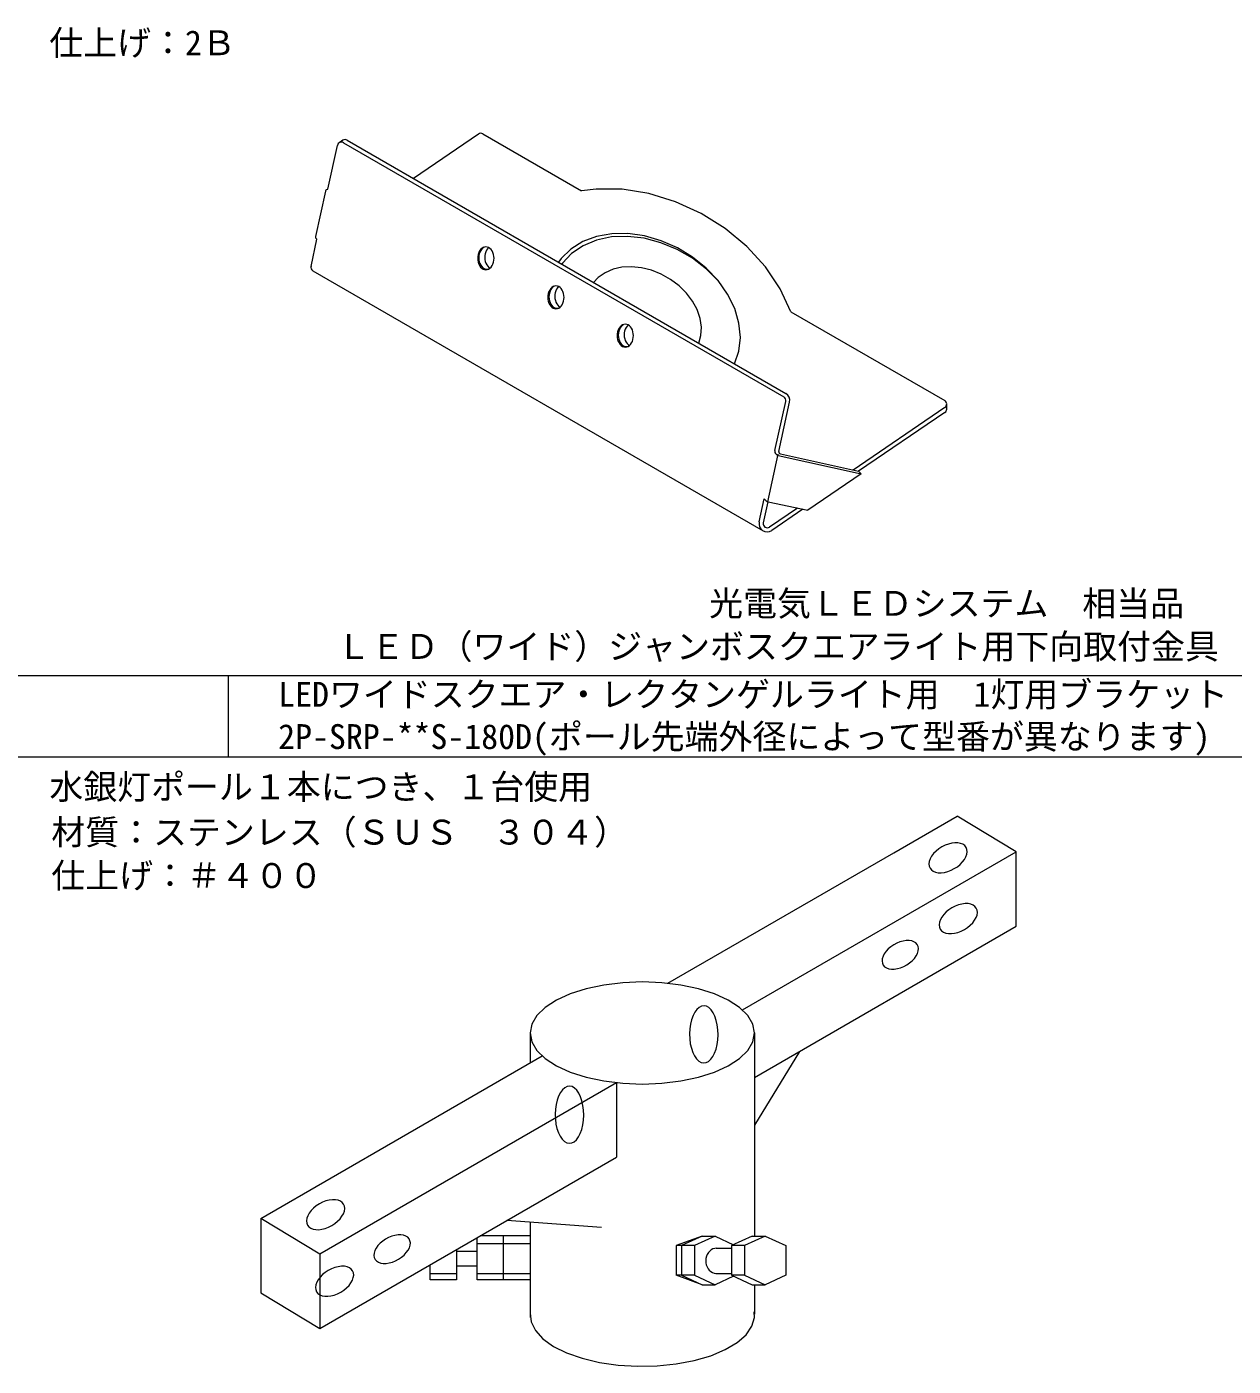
# Model space of a CAD drawing. Units: millimetres, scale not verified. Extents: x -589 to -26, y -1233 to 384.
# Drawn here: x -484 to -395.1, y -318.4 to -219.7 of the extents above; entities that cross this region are included whole.
import ezdxf
from ezdxf.enums import TextEntityAlignment as Align

# ---------------------------------------------------------------- set-up
doc = ezdxf.new("R2010")
doc.units = ezdxf.units.MM
doc.header["$LTSCALE"] = 3
doc.linetypes.add('DASHED1', pattern=[1.8, 1.2, -0.6])
for name, color, linetype, lineweight in [('0-0_建築図', 7, 'Continuous', 9), ('0-1', 7, 'Continuous', 18), ('0-2', 7, 'Continuous', 18)]:
    doc.layers.add(name, color=color, linetype=linetype, lineweight=lineweight)
doc.styles.add('ＭＳ ゴシック', font='')
doc.styles.get('ＭＳ ゴシック').set_extended_font_data('MS Gothic')

msp = doc.modelspace()

# ---------------------------------------------------------------- linework, layer by layer
at = {"layer": '0-0_建築図', "lineweight": 18}
for p, q in [((-573.989, -267.52), (-34.489, -267.52)), ((-469.156, -267.52), (-469.156, -273.52)), ((-34.489, -273.52), (-573.989, -273.52))]:
    msp.add_line(p, q, dxfattribs=at)
at = {"layer": '0-2'}
for p, q in [((-450.71, -227.626), (-455.508, -230.895)), ((-450.391, -227.614), (-443.121, -231.811)), ((-460.708, -228.089), (-460.983, -228.276)), ((-460.665, -228.264), (-428.222, -246.995)), ((-460.389, -228.077), (-428.072, -246.735)), ((-461.999, -231.828), (-462.734, -235.178)), ((-463.061, -237.374), (-462.621, -235.364)), ((-462.663, -235.34), (-462.621, -235.364)), ((-462.918, -237.698), (-429.743, -256.852)), ((-427.692, -240.719), (-416.36, -247.262)), ((-428.872, -250.934), (-428.079, -247.319)), ((-428.582, -251.014), (-427.786, -247.383)), ((-416.21, -247.885), (-416.21, -247.522)), ((-416.341, -247.77), (-423.11, -252.382)), ((-416.341, -248.133), (-422.711, -252.473)), ((-428.789, -251.212), (-428.767, -251.233)), ((-428.622, -251.312), (-422.523, -252.666)), ((-428.468, -251.193), (-422.715, -252.47)), ((-422.715, -252.47), (-422.519, -252.664)), ((-422.519, -252.664), (-426.447, -255.34)), ((-430.027, -256.205), (-429.655, -254.501)), ((-429.514, -254.64), (-429.655, -254.501)), ((-429.393, -254.714), (-429.734, -256.269)), ((-429.366, -254.72), (-426.447, -255.34)), ((-427.217, -255.18), (-429.272, -256.581)), ((-426.816, -255.27), (-429.103, -256.829)), ((-420.115, -280.579), (-415.442, -277.881)), ((-411.091, -280.496), (-415.442, -277.881)), ((-436.755, -290.186), (-420.115, -280.579)), ((-431.267, -292.145), (-411.091, -280.496)), ((-411.091, -285.986), (-411.091, -280.496)), ((-430.372, -297.118), (-411.091, -285.986)), ((-446.914, -293.846), (-446.914, -296.051)), ((-430.372, -293.846), (-430.372, -308.818)), ((-466.757, -307.508), (-446.027, -295.539)), ((-427.058, -295.204), (-430.372, -300.645)), ((-462.406, -315.612), (-440.55, -302.994)), ((-466.767, -307.501), (-462.406, -310.123)), ((-441.652, -308.18), (-448.632, -307.66)), ((-446.914, -307.788), (-446.914, -314.806)), ((-446.914, -308.79), (-450.589, -308.79)), ((-448.866, -312.03), (-448.866, -308.79)), ((-434.228, -308.818), (-436.16, -309.515)), ((-434.228, -308.818), (-433.281, -308.818)), ((-433.281, -308.818), (-431.914, -309.443)), ((-429.601, -308.818), (-431.126, -309.515)), ((-452.329, -309.795), (-452.329, -312.03)), ((-450.819, -312.03), (-450.819, -308.923)), ((-448.866, -309.38), (-450.819, -309.38)), ((-446.914, -309.38), (-448.866, -309.38)), ((-435.753, -309.515), (-436.16, -309.515)), ((-436.16, -309.515), (-436.16, -311.699)), ((-434.806, -309.515), (-435.753, -309.515)), ((-433.198, -309.711), (-432.073, -309.711)), ((-431.126, -309.515), (-432.073, -309.515)), ((-431.126, -309.515), (-431.126, -311.699)), ((-462.406, -310.123), (-462.406, -315.612)), ((-450.819, -309.947), (-452.329, -309.947)), ((-454.282, -312.03), (-454.282, -310.922)), ((-452.329, -311.58), (-454.282, -311.58)), ((-450.819, -311.013), (-452.329, -311.013)), ((-448.866, -311.58), (-450.819, -311.58)), ((-446.914, -311.58), (-448.866, -311.58)), ((-434.228, -312.41), (-436.16, -311.699)), ((-435.753, -311.699), (-436.16, -311.699)), ((-434.806, -311.699), (-435.753, -311.699)), ((-431.914, -311.773), (-433.281, -312.41)), ((-433.182, -311.564), (-432.073, -311.564)), ((-432.073, -311.699), (-430.548, -312.41)), ((-431.126, -311.699), (-432.073, -311.699)), ((-431.126, -311.699), (-429.601, -312.41)), ((-428.076, -311.699), (-429.601, -312.41)), ((-452.329, -312.03), (-454.282, -312.03)), ((-448.866, -312.03), (-450.819, -312.03)), ((-446.914, -312.03), (-448.866, -312.03)), ((-434.228, -312.41), (-433.281, -312.41)), ((-430.548, -312.41), (-429.601, -312.41)), ((-430.372, -312.41), (-430.372, -314.556))]:
    msp.add_line(p, q, dxfattribs=at)
at = {"layer": '0-2', "linetype": 'DASHED1'}
msp.add_line((-429.393, -254.714), (-428.584, -251.023), dxfattribs=at)
at = {"layer": '0-2'}
for points in [[(-461.915, -231.724), (-461.813, -231.677), (-461.108, -228.46)], [(-427.692, -240.719), (-428.484, -239.028), (-429.578, -237.412), (-430.941, -235.919), (-432.531, -234.596), (-434.3, -233.482), (-436.194, -232.611), (-438.156, -232.01), (-440.126, -231.697), (-442.044, -231.682), (-443.121, -231.811)], [(-431.848, -244.555), (-431.526, -243.62), (-431.416, -242.609), (-431.521, -241.552), (-431.837, -240.48), (-432.356, -239.427), (-433.061, -238.425), (-433.932, -237.503), (-434.941, -236.691), (-436.058, -236.012), (-437.249, -235.487), (-438.478, -235.133), (-439.707, -234.96), (-440.9, -234.973), (-442.019, -235.172), (-443.031, -235.55), (-443.906, -236.097), (-444.615, -236.796), (-444.817, -237.067)], [(-433.019, -238.476), (-433.916, -237.572), (-434.946, -236.781), (-436.078, -236.127), (-437.278, -235.631), (-438.51, -235.307), (-439.735, -235.166), (-440.918, -235.211), (-442.021, -235.441), (-443.011, -235.85), (-443.859, -236.424), (-444.539, -237.147), (-444.58, -237.204)], [(-450.298, -235.96), (-450.393, -236.022), (-450.478, -236.106), (-450.553, -236.209), (-450.613, -236.329), (-450.657, -236.462), (-450.684, -236.603), (-450.693, -236.749), (-450.684, -236.895), (-450.657, -237.036), (-450.613, -237.169), (-450.553, -237.289), (-450.479, -237.393), (-450.394, -237.477), (-450.299, -237.539), (-450.198, -237.577), (-450.094, -237.59), (-449.99, -237.577), (-449.969, -237.572)], [(-449.964, -235.995), (-450.049, -236.081), (-450.122, -236.186), (-450.18, -236.307), (-450.223, -236.44), (-450.249, -236.582), (-450.257, -236.728), (-450.247, -236.874), (-450.218, -237.015), (-450.173, -237.147), (-450.112, -237.266), (-450.037, -237.368), (-449.951, -237.45), (-449.867, -237.504)], [(-434.483, -243.034), (-434.321, -242.46), (-434.287, -241.845), (-434.382, -241.206), (-434.603, -240.564), (-434.943, -239.938), (-435.392, -239.347), (-435.937, -238.809), (-436.561, -238.341), (-437.244, -237.955), (-437.966, -237.665), (-438.706, -237.48), (-439.44, -237.403), (-440.146, -237.439), (-440.804, -237.586), (-441.392, -237.839), (-441.893, -238.191), (-442.237, -238.557)], [(-445.133, -238.835), (-445.228, -238.897), (-445.314, -238.981), (-445.388, -239.085), (-445.448, -239.204), (-445.492, -239.337), (-445.519, -239.478), (-445.528, -239.624), (-445.519, -239.77), (-445.492, -239.912), (-445.448, -240.044), (-445.388, -240.164), (-445.315, -240.268), (-445.229, -240.352), (-445.134, -240.414), (-445.033, -240.452), (-444.929, -240.465), (-444.825, -240.452), (-444.804, -240.447)], [(-444.799, -238.871), (-444.884, -238.956), (-444.957, -239.061), (-445.016, -239.182), (-445.059, -239.315), (-445.084, -239.457), (-445.092, -239.603), (-445.082, -239.749), (-445.054, -239.89), (-445.008, -240.022), (-444.947, -240.141), (-444.872, -240.243), (-444.786, -240.325), (-444.703, -240.379)], [(-440.022, -241.657), (-440.116, -241.719), (-440.202, -241.803), (-440.276, -241.907), (-440.336, -242.026), (-440.381, -242.159), (-440.408, -242.3), (-440.417, -242.446), (-440.408, -242.592), (-440.381, -242.734), (-440.337, -242.866), (-440.277, -242.986), (-440.203, -243.09), (-440.117, -243.174), (-440.023, -243.236), (-439.922, -243.274), (-439.817, -243.287), (-439.713, -243.274), (-439.693, -243.269)], [(-439.687, -241.693), (-439.772, -241.778), (-439.845, -241.883), (-439.904, -242.004), (-439.947, -242.137), (-439.973, -242.279), (-439.981, -242.425), (-439.97, -242.571), (-439.942, -242.712), (-439.897, -242.844), (-439.836, -242.963), (-439.761, -243.065), (-439.674, -243.147), (-439.591, -243.201)], [(-422.714, -252.47), (-422.71, -252.471), (-422.708, -252.471)], [(-462.406, -310.123), (-440.55, -297.504), (-440.55, -302.994)], [(-466.767, -307.501), (-466.767, -312.991), (-462.406, -315.612)], [(-434.228, -308.818), (-435.753, -309.515), (-435.753, -311.699), (-434.228, -312.41)], [(-433.281, -308.818), (-434.806, -309.515), (-434.806, -311.699), (-433.281, -312.41)], [(-430.548, -308.818), (-432.073, -309.515), (-432.073, -311.699)], [(-430.548, -308.818), (-429.601, -308.818), (-428.076, -309.515), (-428.076, -311.699)], [(-433.176, -309.711), (-433.31, -309.721), (-433.441, -309.759), (-433.565, -309.823), (-433.677, -309.913), (-433.774, -310.024), (-433.854, -310.154), (-433.914, -310.299), (-433.953, -310.453), (-433.968, -310.614), (-433.959, -310.775), (-433.928, -310.932), (-433.874, -311.08), (-433.8, -311.215), (-433.707, -311.332), (-433.599, -311.428), (-433.478, -311.5), (-433.349, -311.546), (-433.215, -311.564), (-433.182, -311.564)], [(-446.906, -314.48), (-446.842, -315.135), (-446.528, -315.775), (-445.974, -316.38), (-445.198, -316.932), (-444.222, -317.414), (-443.077, -317.813), (-441.798, -318.115), (-440.422, -318.311), (-438.992, -318.395), (-437.552, -318.366), (-436.145, -318.223), (-434.814, -317.972), (-433.599, -317.619), (-432.537, -317.175), (-431.661, -316.655), (-430.997, -316.073), (-430.566, -315.448), (-430.379, -314.798), (-430.39, -314.392)]]:
    msp.add_lwpolyline(points, dxfattribs=at)
for points in [[(-449.574, -236.782), (-449.583, -236.636), (-449.61, -236.495), (-449.654, -236.362), (-449.714, -236.242), (-449.788, -236.139), (-449.874, -236.055), (-449.969, -235.993), (-450.07, -235.955), (-450.174, -235.942), (-450.278, -235.955), (-450.379, -235.993), (-450.474, -236.055), (-450.56, -236.139), (-450.634, -236.242), (-450.694, -236.362), (-450.738, -236.495), (-450.765, -236.636), (-450.774, -236.782), (-450.765, -236.928), (-450.738, -237.069), (-450.694, -237.202), (-450.634, -237.322), (-450.56, -237.426), (-450.474, -237.51), (-450.379, -237.571), (-450.278, -237.609), (-450.174, -237.622), (-450.07, -237.609), (-449.969, -237.571), (-449.874, -237.51), (-449.788, -237.426), (-449.714, -237.322), (-449.654, -237.202), (-449.61, -237.069), (-449.583, -236.928)], [(-444.409, -239.657), (-444.418, -239.511), (-444.445, -239.37), (-444.49, -239.237), (-444.55, -239.117), (-444.624, -239.014), (-444.709, -238.93), (-444.804, -238.868), (-444.905, -238.83), (-445.009, -238.817), (-445.113, -238.83), (-445.214, -238.868), (-445.309, -238.93), (-445.395, -239.014), (-445.469, -239.117), (-445.529, -239.237), (-445.573, -239.37), (-445.6, -239.511), (-445.609, -239.657), (-445.6, -239.803), (-445.573, -239.945), (-445.529, -240.077), (-445.469, -240.197), (-445.395, -240.301), (-445.309, -240.385), (-445.214, -240.447), (-445.113, -240.485), (-445.009, -240.497), (-444.905, -240.485), (-444.804, -240.447), (-444.709, -240.385), (-444.624, -240.301), (-444.55, -240.197), (-444.49, -240.077), (-444.445, -239.945), (-444.418, -239.803)], [(-439.298, -242.479), (-439.307, -242.333), (-439.334, -242.192), (-439.378, -242.059), (-439.438, -241.939), (-439.512, -241.836), (-439.598, -241.752), (-439.692, -241.69), (-439.794, -241.652), (-439.898, -241.639), (-440.002, -241.652), (-440.103, -241.69), (-440.198, -241.752), (-440.283, -241.836), (-440.357, -241.939), (-440.417, -242.059), (-440.462, -242.192), (-440.489, -242.333), (-440.498, -242.479), (-440.489, -242.625), (-440.462, -242.767), (-440.417, -242.899), (-440.357, -243.019), (-440.283, -243.123), (-440.198, -243.207), (-440.103, -243.269), (-440.002, -243.307), (-439.898, -243.319), (-439.794, -243.307), (-439.692, -243.269), (-439.598, -243.207), (-439.512, -243.123), (-439.438, -243.019), (-439.378, -242.899), (-439.334, -242.767), (-439.307, -242.625)], [(-414.781, -280.175), (-414.881, -280.048), (-415.019, -279.948), (-415.19, -279.878), (-415.389, -279.841), (-415.61, -279.837), (-415.846, -279.867), (-416.09, -279.93), (-416.335, -280.023), (-416.573, -280.144), (-416.797, -280.29), (-417, -280.455), (-417.177, -280.636), (-417.321, -280.825), (-417.428, -281.018), (-417.495, -281.209), (-417.52, -281.392), (-417.503, -281.561), (-417.443, -281.711), (-417.343, -281.838), (-417.205, -281.938), (-417.034, -282.008), (-416.835, -282.045), (-416.614, -282.049), (-416.378, -282.019), (-416.134, -281.956), (-415.889, -281.863), (-415.651, -281.741), (-415.427, -281.596), (-415.224, -281.431), (-415.047, -281.25), (-414.903, -281.061), (-414.796, -280.868), (-414.729, -280.677), (-414.704, -280.494), (-414.721, -280.325)], [(-446.914, -293.846), (-446.788, -294.499), (-446.415, -295.132), (-445.806, -295.726), (-444.979, -296.263), (-443.959, -296.726), (-442.778, -297.102), (-441.472, -297.379), (-440.079, -297.548), (-438.643, -297.606), (-437.207, -297.548), (-435.814, -297.379), (-434.507, -297.102), (-433.326, -296.726), (-432.307, -296.263), (-431.48, -295.726), (-430.871, -295.132), (-430.498, -294.499), (-430.372, -293.846), (-430.498, -293.193), (-430.871, -292.56), (-431.48, -291.966), (-432.307, -291.43), (-433.326, -290.966), (-434.507, -290.59), (-435.814, -290.313), (-437.207, -290.144), (-438.643, -290.087), (-440.079, -290.144), (-441.472, -290.313), (-442.778, -290.59), (-443.959, -290.966), (-444.979, -291.43), (-445.806, -291.966), (-446.415, -292.56), (-446.788, -293.193)], [(-460.655, -306.466), (-460.755, -306.339), (-460.892, -306.239), (-461.063, -306.17), (-461.262, -306.132), (-461.483, -306.129), (-461.719, -306.158), (-461.963, -306.221), (-462.208, -306.314), (-462.446, -306.436), (-462.671, -306.581), (-462.874, -306.747), (-463.05, -306.927), (-463.194, -307.116), (-463.301, -307.31), (-463.368, -307.5), (-463.394, -307.683), (-463.376, -307.852), (-463.316, -308.003), (-463.216, -308.13), (-463.078, -308.229), (-462.907, -308.299), (-462.709, -308.336), (-462.488, -308.34), (-462.252, -308.31), (-462.007, -308.247), (-461.762, -308.154), (-461.524, -308.033), (-461.3, -307.887), (-461.097, -307.722), (-460.921, -307.542), (-460.777, -307.352), (-460.67, -307.159), (-460.602, -306.968), (-460.577, -306.785), (-460.595, -306.616)]]:
    msp.add_lwpolyline(points, close=True, dxfattribs=at)
at = {"layer": '0-2', "linetype": 'DASHED1'}
for points in [[(-414.032, -284.655), (-414.132, -284.528), (-414.27, -284.428), (-414.44, -284.358), (-414.639, -284.321), (-414.86, -284.317), (-415.096, -284.347), (-415.341, -284.41), (-415.585, -284.503), (-415.824, -284.624), (-416.048, -284.77), (-416.251, -284.935), (-416.427, -285.116), (-416.571, -285.305), (-416.678, -285.498), (-416.746, -285.689), (-416.771, -285.872), (-416.753, -286.041), (-416.693, -286.191), (-416.593, -286.318), (-416.455, -286.418), (-416.285, -286.488), (-416.086, -286.525), (-415.865, -286.529), (-415.629, -286.499), (-415.384, -286.436), (-415.14, -286.343), (-414.901, -286.221), (-414.677, -286.076), (-414.474, -285.91), (-414.298, -285.73), (-414.154, -285.541), (-414.047, -285.348), (-413.979, -285.157), (-413.954, -284.974), (-413.972, -284.805)], [(-419.201, -287.04), (-419.428, -287.075), (-419.661, -287.14), (-419.893, -287.234), (-420.118, -287.354), (-420.328, -287.497), (-420.518, -287.657), (-420.68, -287.831), (-420.811, -288.013), (-420.906, -288.197), (-420.963, -288.377), (-420.979, -288.549), (-420.954, -288.707), (-420.89, -288.847), (-420.788, -288.963), (-420.65, -289.053), (-420.482, -289.113), (-420.288, -289.143), (-420.075, -289.14), (-419.848, -289.106), (-419.615, -289.041), (-419.382, -288.947), (-419.157, -288.826), (-418.947, -288.684), (-418.758, -288.523), (-418.595, -288.35), (-418.465, -288.168), (-418.37, -287.984), (-418.313, -287.803), (-418.297, -287.631), (-418.321, -287.473), (-418.385, -287.334), (-418.488, -287.218), (-418.625, -287.128), (-418.793, -287.067), (-418.987, -287.038)], [(-433.295, -292.62), (-433.422, -292.357), (-433.571, -292.142), (-433.736, -291.981), (-433.912, -291.881), (-434.095, -291.843), (-434.278, -291.869), (-434.456, -291.959), (-434.623, -292.109), (-434.775, -292.314), (-434.907, -292.569), (-435.014, -292.867), (-435.094, -293.197), (-435.145, -293.549), (-435.164, -293.914), (-435.15, -294.28), (-435.106, -294.636), (-435.031, -294.971), (-434.928, -295.275), (-434.8, -295.538), (-434.652, -295.754), (-434.487, -295.914), (-434.31, -296.014), (-434.128, -296.052), (-433.945, -296.026), (-433.767, -295.937), (-433.6, -295.787), (-433.448, -295.581), (-433.316, -295.326), (-433.208, -295.029), (-433.128, -294.699), (-433.078, -294.346), (-433.059, -293.981), (-433.072, -293.615), (-433.117, -293.259), (-433.192, -292.924)], [(-443.198, -298.542), (-443.325, -298.278), (-443.474, -298.063), (-443.639, -297.903), (-443.815, -297.802), (-443.998, -297.765), (-444.181, -297.791), (-444.359, -297.88), (-444.526, -298.03), (-444.678, -298.236), (-444.81, -298.491), (-444.917, -298.788), (-444.998, -299.118), (-445.048, -299.471), (-445.067, -299.836), (-445.054, -300.202), (-445.009, -300.558), (-444.934, -300.893), (-444.831, -301.196), (-444.704, -301.46), (-444.555, -301.675), (-444.39, -301.835), (-444.214, -301.936), (-444.031, -301.974), (-443.848, -301.947), (-443.67, -301.858), (-443.503, -301.708), (-443.351, -301.503), (-443.219, -301.247), (-443.112, -300.95), (-443.031, -300.62), (-442.981, -300.267), (-442.962, -299.902), (-442.975, -299.536), (-443.02, -299.181), (-443.095, -298.846)], [(-456.646, -308.72), (-456.872, -308.754), (-457.106, -308.819), (-457.338, -308.913), (-457.563, -309.034), (-457.773, -309.176), (-457.962, -309.337), (-458.125, -309.51), (-458.256, -309.692), (-458.351, -309.876), (-458.407, -310.057), (-458.424, -310.229), (-458.399, -310.387), (-458.335, -310.526), (-458.232, -310.642), (-458.095, -310.732), (-457.927, -310.793), (-457.733, -310.822), (-457.519, -310.82), (-457.293, -310.785), (-457.059, -310.72), (-456.827, -310.626), (-456.602, -310.506), (-456.392, -310.363), (-456.203, -310.203), (-456.04, -310.029), (-455.909, -309.847), (-455.814, -309.663), (-455.758, -309.483), (-455.741, -309.311), (-455.766, -309.153), (-455.83, -309.013), (-455.933, -308.897), (-456.07, -308.807), (-456.238, -308.747), (-456.432, -308.717)], [(-459.995, -311.37), (-460.095, -311.243), (-460.233, -311.143), (-460.404, -311.073), (-460.602, -311.036), (-460.823, -311.032), (-461.059, -311.062), (-461.304, -311.125), (-461.548, -311.218), (-461.787, -311.34), (-462.011, -311.485), (-462.214, -311.65), (-462.39, -311.831), (-462.534, -312.02), (-462.641, -312.213), (-462.709, -312.404), (-462.734, -312.587), (-462.716, -312.756), (-462.656, -312.906), (-462.556, -313.033), (-462.418, -313.133), (-462.248, -313.203), (-462.049, -313.24), (-461.828, -313.244), (-461.592, -313.214), (-461.348, -313.151), (-461.103, -313.058), (-460.865, -312.937), (-460.64, -312.791), (-460.437, -312.626), (-460.261, -312.445), (-460.117, -312.256), (-460.01, -312.063), (-459.942, -311.872), (-459.917, -311.689), (-459.935, -311.52)]]:
    msp.add_lwpolyline(points, close=True, dxfattribs=at)
at = {"layer": '0-2'}
for centre, radius, start, end in [((-450.541, -227.874), 0.3, 60, 124.27124), ((-460.815, -228.524), 0.3, 60, 167.63732), ((-460.539, -228.337), 0.3, 60, 124.27124), ((-461.853, -231.86), 0.15, 114.41463, 167.63732), ((-462.587, -235.21), 0.15, 167.63732, 239.8638), ((-462.768, -237.438), 0.3, 167.63732, 240), ((-428.372, -247.255), 0.3, 347.63732, 60), ((-428.372, -247.255), 0.6, 347.63732, 60), ((-416.51, -247.522), 0.3, 304.27124, 60), ((-416.51, -247.885), 0.3, 304.27124, 0), ((-428.579, -250.998), 0.3, 167.63732, 225.39109), ((-428.557, -251.02), 0.3, 225.39109, 257.48567), ((-428.436, -251.046), 0.15, 167.63732, 257.48567), ((-429.304, -254.426), 0.3, 225.39109, 258.00917), ((-429.441, -256.333), 0.6, 167.63732, 304.27124), ((-429.441, -256.333), 0.3, 167.63732, 304.27124)]:
    msp.add_arc(centre, radius, start, end, dxfattribs=at)

# ---------------------------------------------------------------- texts
at = {"layer": '0-1', "style": 'ＭＳ ゴシック'}
for s, p in [('仕上げ：2Ｂ', (-482.354, -222.371)), ('光電気ＬＥＤシステム\u3000相当品\u3000', (-433.72, -263.668)), ('ＬＥＤ（ワイド）ジャンボスクエアライト用下向取付金具', (-461.158, -266.841)), ('LEDワイドスクエア・レクタンゲルライト用\u30001灯用ブラケット', (-465.481, -270.366)), ('2P-SRP-**S-180D(ポール先端外径によって型番が異なります)', (-465.481, -273.48)), ('水銀灯ポール１本につき、１台使用', (-482.347, -277.179)), ('材質：ステンレス（ＳＵＳ\u3000３０４）', (-482.202, -280.52)), ('仕上げ：＃４００', (-482.202, -283.716))]:
    msp.add_text(s, height=1.833, dxfattribs=at).set_placement(p, align=Align.BOTTOM_LEFT)

doc.saveas('drawing.dxf')
